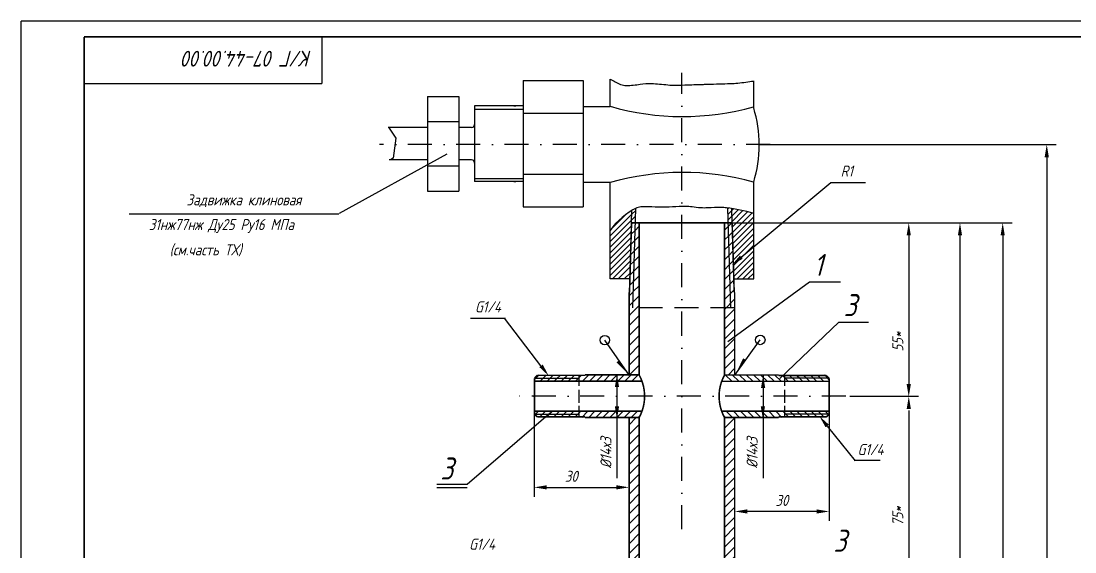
# Model space of a CAD drawing. Extents: x 57 to 1327, y 285 to 885.
# Drawn here: x 57.1 to 391.6, y 588.6 to 756.9 of the extents above; entities that cross this region are included whole.
import ezdxf
from ezdxf.enums import TextEntityAlignment as Align

# ---------------------------------------------------------------- set-up
doc = ezdxf.new("R2010")
doc.units = 0
doc.header["$LTSCALE"] = 0.6
doc.header["$MEASUREMENT"] = 0
doc.linetypes.add('DASHDOT', pattern=[25.4, 12.7, -6.35, 0, -6.35])
doc.linetypes.add('DASHED', pattern=[19.05, 12.7, -6.35])
doc.layers.get('0').update_dxf_attribs({"linetype": 'CONTINUOUS'})
doc.layers.get('DEFPOINTS').update_dxf_attribs({"linetype": 'CONTINUOUS'})
doc.styles.add('ROMANC', font='romanc', dxfattribs={"width": 0.8, "oblique": 15, "height": 3.5})
doc.dimstyles.get("Standard").update_dxf_attribs({"dimtxt": 0.18, "dimasz": 0.18, "dimexe": 0.18, "dimexo": 0.0625, "dimgap": 0.09, "dimtad": 0, "dimtih": 1, "dimtoh": 1, "dimdec": 4, "dimzin": 0, "dimdsep": 46, "dimtxsty": 'Standard', "dimcen": 0.09, "dimadec": 0, "dimazin": 0, "dimtfac": 1, "dimtdec": 4, "dimtofl": 0, "dimtmove": 0, "dimatfit": 3, "dimfxl": 0, "dimtolj": 1, "dimtzin": 0, "dimarcsym": 0})

# ---------------------------------------------------------------- blocks, each defined once
blk = doc.blocks.new('*D9')
at = {"color": 0, "linetype": 'ByBlock'}
for p, q in [((291.37, 717.78), (385.62, 717.78)), ((382.62, 713.78), (382.62, 367.51)), ((287.5, 363.51), (385.62, 363.51))]:
    blk.add_line(p, q, dxfattribs=at)
for points in [[(381.96, 713.78), (383.29, 713.78), (382.62, 717.78)], [(381.96, 367.51), (383.29, 367.51), (382.62, 363.51)]]:
    blk.add_solid(points, dxfattribs=at)
at = {"layer": 'DEFPOINTS', "color": 0, "linetype": 'ByBlock'}
for p in [(291.37, 717.78), (287.5, 363.51), (382.62, 363.51)]:
    blk.add_point(p, dxfattribs=at)
at = {"color": 0, "linetype": 'ByBlock', "style": 'ROMANC', "oblique": 15, "width": 0.8}
blk.add_text('~360', height=3.5, rotation=90, dxfattribs=at).set_placement((379.12, 540.64), align=Align.MIDDLE_CENTER)
blk = doc.blocks.new('*D10')
at = {"color": 0, "linetype": 'ByBlock'}
for p, q in [((266.82, 692.97), (358.09, 692.97)), ((355.09, 688.97), (355.09, 436.97)), ((266.82, 432.97), (358.09, 432.97))]:
    blk.add_line(p, q, dxfattribs=at)
for points in [[(354.42, 688.97), (355.76, 688.97), (355.09, 692.97)], [(354.42, 436.97), (355.76, 436.97), (355.09, 432.97)]]:
    blk.add_solid(points, dxfattribs=at)
at = {"layer": 'DEFPOINTS', "color": 0, "linetype": 'ByBlock'}
for p in [(266.82, 692.97), (266.82, 432.97), (355.09, 432.97)]:
    blk.add_point(p, dxfattribs=at)
at = {"color": 0, "linetype": 'ByBlock', "style": 'ROMANC', "oblique": 15, "width": 0.8}
blk.add_text('260*', height=3.5, rotation=90, dxfattribs=at).set_placement((351.59, 562.97), align=Align.MIDDLE_CENTER)
blk = doc.blocks.new('*X2')
at = {"color": 0}
for p, q in [((454.23, 645.96), (454.62, 646.34)), ((485, 645.3), (486.05, 646.34)), ((454.13, 642.72), (455.37, 643.96)), ((455.37, 643.96), (456.66, 645.24)), ((483.76, 644.05), (485, 645.3)), ((483.76, 640.91), (485.09, 642.25)), ((485.09, 642.25), (486.26, 643.41)), ((454.04, 639.48), (455.27, 640.72)), ((455.18, 637.48), (456.66, 638.96)), ((455.27, 640.72), (456.66, 642.1)), ((483.76, 637.77), (485.18, 639.19)), ((485.18, 639.19), (486.35, 640.36)), ((453.94, 636.24), (455.18, 637.48)), ((455.08, 634.24), (456.66, 635.81)), ((483.76, 634.62), (485.27, 636.14)), ((485.27, 636.14), (486.44, 637.31)), ((453.85, 633), (455.08, 634.24)), ((454.99, 631), (456.66, 632.67)), ((483.76, 631.48), (485.36, 633.09)), ((485.36, 633.09), (486.53, 634.25)), ((453.75, 629.76), (454.99, 631)), ((454.89, 627.76), (456.66, 629.53)), ((483.76, 628.34), (485.45, 630.03)), ((485.45, 630.03), (486.62, 631.2)), ((453.66, 626.53), (454.89, 627.76)), ((454.8, 624.52), (456.66, 626.38)), ((483.76, 625.2), (485.54, 626.98)), ((485.54, 626.98), (486.71, 628.15)), ((454.62, 624.34), (454.8, 624.52)), ((486.05, 624.34), (486.8, 625.09))]:
    blk.add_line(p, q, dxfattribs=at)
blk = doc.blocks.new('*D11')
at = {"color": 0, "linetype": 'ByBlock'}
for p, q in [((266.82, 692.97), (371.64, 692.97)), ((368.64, 688.97), (368.64, 391.97)), ((266.82, 387.97), (371.64, 387.97))]:
    blk.add_line(p, q, dxfattribs=at)
for points in [[(367.97, 688.97), (369.31, 688.97), (368.64, 692.97)], [(367.97, 391.97), (369.31, 391.97), (368.64, 387.97)]]:
    blk.add_solid(points, dxfattribs=at)
at = {"layer": 'DEFPOINTS', "color": 0, "linetype": 'ByBlock'}
for p in [(266.82, 692.97), (266.82, 387.97), (368.64, 387.97)]:
    blk.add_point(p, dxfattribs=at)
at = {"color": 0, "linetype": 'ByBlock', "style": 'ROMANC', "oblique": 15, "width": 0.8}
blk.add_text('305*', height=3.5, rotation=90, dxfattribs=at).set_placement((365.14, 540.47), align=Align.MIDDLE_CENTER)
blk = doc.blocks.new('*X7')
at = {"color": 0}
for p, q in [((483.78, 596.09), (483.76, 596.12)), ((486.03, 596.09), (484.03, 598.09)), ((488.27, 596.09), (486.27, 598.09)), ((490.52, 596.09), (488.52, 598.09)), ((492.76, 596.09), (490.76, 598.09)), ((495.01, 596.09), (493.01, 598.09)), ((497.25, 596.09), (495.25, 598.09)), ((499.5, 596.09), (497.5, 598.09)), ((501.74, 596.09), (499.74, 598.09)), ((503.99, 596.09), (502.12, 597.96)), ((506.23, 596.09), (504.37, 597.96)), ((506.96, 597.62), (506.61, 597.96)), ((507.53, 597.04), (506.96, 597.62)), ((508.48, 596.09), (507.53, 597.04)), ((509.77, 597.04), (508.86, 597.96)), ((510.72, 596.09), (509.77, 597.04)), ((512.02, 597.04), (511.1, 597.96)), ((512.97, 596.09), (512.02, 597.04)), ((514.26, 597.04), (513.35, 597.96)), ((515.21, 596.09), (514.26, 597.04)), ((516.51, 597.04), (515.45, 598.1)), ((516.96, 596.6), (516.51, 597.04)), ((486.3, 584.59), (484.3, 586.59)), ((488.55, 584.59), (486.55, 586.59)), ((490.79, 584.59), (488.79, 586.59)), ((493.04, 584.59), (491.04, 586.59)), ((495.28, 584.59), (493.28, 586.59)), ((497.53, 584.59), (495.53, 586.59)), ((499.77, 584.59), (497.77, 586.59)), ((501.96, 584.65), (500.02, 586.59)), ((504.05, 584.8), (502.26, 586.59)), ((506.3, 584.8), (504.51, 586.59)), ((506.96, 586.39), (506.75, 586.59)), ((507.7, 585.64), (506.96, 586.39)), ((508.54, 584.8), (507.7, 585.64)), ((509.95, 585.64), (509, 586.59)), ((510.79, 584.8), (509.95, 585.64)), ((512.19, 585.64), (511.24, 586.59)), ((513.03, 584.8), (512.19, 585.64)), ((514.44, 585.64), (513.49, 586.59)), ((515.28, 584.8), (514.44, 585.64)), ((516.68, 585.64), (515.73, 586.59)), ((516.82, 585.51), (516.68, 585.64)), ((484.06, 584.59), (483.76, 584.89))]:
    blk.add_line(p, q, dxfattribs=at)
blk = doc.blocks.new('*X4')
at = {"color": 0}
for p, q in [((453.46, 582.32), (455.73, 584.59)), ((453.46, 579.18), (456.66, 582.38)), ((483.76, 584.33), (484.02, 584.59)), ((483.76, 581.19), (486.96, 584.39)), ((453.46, 576.04), (456.66, 579.24)), ((483.76, 578.05), (486.96, 581.25)), ((453.46, 572.89), (456.66, 576.09)), ((483.76, 574.91), (486.96, 578.11)), ((453.46, 569.75), (456.66, 572.95)), ((483.76, 571.76), (486.96, 574.96)), ((453.46, 566.61), (456.66, 569.81)), ((483.76, 568.62), (486.96, 571.82)), ((483.76, 565.48), (486.96, 568.68)), ((453.46, 563.46), (456.66, 566.66)), ((483.76, 562.33), (486.96, 565.53)), ((453.46, 560.32), (456.66, 563.52)), ((483.76, 559.19), (486.96, 562.39)), ((453.46, 557.18), (456.66, 560.38)), ((483.76, 556.05), (486.96, 559.25)), ((453.46, 554.03), (456.66, 557.23)), ((483.76, 552.9), (486.96, 556.1)), ((453.46, 550.89), (456.66, 554.09)), ((483.76, 549.76), (486.96, 552.96)), ((453.46, 547.75), (456.66, 550.95)), ((483.76, 546.62), (486.96, 549.82)), ((453.46, 544.61), (456.66, 547.81)), ((483.76, 543.47), (486.96, 546.67)), ((453.46, 541.46), (456.66, 544.66)), ((483.76, 540.33), (486.96, 543.53)), ((453.46, 538.32), (456.66, 541.52)), ((483.76, 537.19), (486.96, 540.39)), ((453.46, 535.18), (456.66, 538.38)), ((453.46, 532.03), (456.66, 535.23)), ((483.76, 534.05), (486.96, 537.25)), ((453.46, 528.89), (456.66, 532.09)), ((483.76, 530.9), (486.96, 534.1)), ((453.46, 525.75), (456.66, 528.95)), ((483.76, 527.76), (486.96, 530.96)), ((453.95, 523.09), (456.66, 525.8)), ((483.76, 524.62), (486.96, 527.82)), ((485.38, 523.09), (486.96, 524.67))]:
    blk.add_line(p, q, dxfattribs=at)
blk = doc.blocks.new('*X3')
at = {"color": 0}
for p, q in [((453.46, 623.18), (454.62, 624.34)), ((453.46, 620.04), (456.66, 623.24)), ((483.76, 622.05), (486.05, 624.34)), ((483.76, 618.91), (486.96, 622.11)), ((453.9, 617.34), (456.66, 620.1)), ((485.33, 617.34), (486.96, 618.97)), ((453.46, 616.9), (453.9, 617.34)), ((453.46, 613.75), (456.66, 616.95)), ((483.76, 615.77), (485.33, 617.34)), ((483.76, 612.62), (486.96, 615.82)), ((453.46, 610.61), (456.66, 613.81)), ((483.76, 609.48), (486.96, 612.68)), ((453.46, 607.47), (456.66, 610.67)), ((483.76, 606.34), (486.96, 609.54)), ((453.46, 604.32), (456.66, 607.52)), ((483.76, 603.19), (486.96, 606.39)), ((453.46, 601.18), (456.66, 604.38)), ((483.76, 600.05), (486.96, 603.25)), ((453.51, 598.09), (456.66, 601.24)), ((484.94, 598.09), (486.96, 600.11))]:
    blk.add_line(p, q, dxfattribs=at)
blk = doc.blocks.new('*X0')
at = {"color": 0}
for p, q in [((1209.95, 1251.26), (1210.13, 1251.44)), ((1210.01, 1249.52), (1211.17, 1250.69)), ((1210.06, 1247.77), (1211.22, 1248.94)), ((1210.85, 1246.78), (1211.28, 1247.2))]:
    blk.add_line(p, q, dxfattribs=at)

msp = doc.modelspace()

# ---------------------------------------------------------------- linework, layer by layer
for p, q in [((651.1204, 756.9396), (57.1204, 756.9396)), ((57.1204, 336.9396), (57.1204, 756.9396)), ((216.494, 738.064), (235.494, 738.064)), ((216.494, 738.064), (216.494, 698.064)), ((235.494, 738.064), (235.494, 698.064)), ((244.079, 729.71178), (244.079, 738.562)), ((289.615, 729.45694), (289.615, 737.99945)), ((186.062, 733.064), (186.062, 703.064)), ((196.062, 733.064), (196.062, 703.064)), ((201.062, 730.064), (201.062, 706.064)), ((216.494, 730.064), (201.062, 730.064)), ((213.456, 730.064), (214.156, 730.064)), ((244.079, 729.71178), (235.494, 729.71178)), ((201.062, 729.05478), (216.494, 729.05478)), ((216.494, 727.774), (235.494, 727.774)), ((186.062, 723.194), (173.63459, 723.194)), ((200.062, 723.194), (196.062, 723.194)), ((158.182, 695.993), (192.35, 714.808)), ((186.062, 712.934), (173.93478, 712.934)), ((200.062, 712.934), (196.062, 712.934)), ((201.062, 707.07322), (216.494, 707.07322)), ((216.494, 706.064), (201.062, 706.064)), ((213.456, 706.064), (214.156, 706.064)), ((216.494, 708.354), (235.494, 708.354)), ((244.079, 705.72122), (235.494, 705.72122)), ((244.079, 675.198), (244.079, 705.72122)), ((285.68977, 682.08367), (314.065, 705.713)), ((289.615, 675.198), (289.615, 705.87706)), ((289.615, 704.001), (289.615, 705.87706)), ((314.065, 705.713), (325.072, 705.713)), ((91.46064, 695.83), (157.95833, 695.83)), ((216.494, 698.064), (235.494, 698.064)), ((250.85156, 692.974), (250.96627, 696.87112)), ((251.25735, 665.974), (252.18545, 697.50511)), ((282.37865, 665.974), (281.44581, 697.66605)), ((282.78444, 692.974), (282.65135, 697.49575)), ((250.131, 675.198), (244.079, 675.198)), ((281.375, 655.324), (307.371, 674.267)), ((283.563, 675.198), (289.615, 675.198)), ((307.371, 674.267), (317.119, 674.267)), ((199.737, 662.748), (210.803, 662.748)), ((222.41473, 647.24296), (210.56135, 662.69874)), ((297.941, 643.632), (316.692, 661.519)), ((316.692, 661.519), (326.068, 661.519)), ((250.25747, 644.53), (242.37694, 655.78338)), ((283.67435, 644.69252), (291.71225, 655.83404)), ((234.185, 641.254), (234.185, 644.765)), ((235.068, 644.6095), (235.068, 644.744)), ((253.268, 644.745), (253.268, 644.744)), ((298.568, 644.5895), (298.568, 644.724)), ((299.451, 641.254), (299.451, 644.765)), ((234.185, 635.871), (234.185, 640.016)), ((299.451, 635.871), (299.451, 640.016)), ((320.156, 637.974), (341.94, 637.974)), ((225.103, 632.778), (198.691, 609.984)), ((234.185, 631.265), (234.185, 634.943)), ((299.451, 631.265), (299.451, 634.943)), ((235.068, 631.244), (235.068, 631.4525)), ((298.568, 631.224), (298.568, 631.4325)), ((312.96636, 628.54764), (321.78818, 617.51273)), ((321.522, 617.768), (329.754, 617.768)), ((198.691, 609.984), (189.087, 609.984)), ((198.691, 608.984), (189.087, 608.984))]:
    msp.add_line(p, q)
at = {"linetype": 'DASHDOT'}
for p, q in [((266.818, 595.827), (266.818, 740.578)), ((294.857, 717.776), (170.874, 717.776)), ((318.882, 637.974), (214.626, 637.974))]:
    msp.add_line(p, q, dxfattribs=at)
at = {"linetype": 'Continuous'}
for p, q in [((186.062, 733.064), (196.062, 733.064)), ((186.062, 725.064), (196.062, 725.064)), ((186.062, 711.064), (196.062, 711.064)), ((186.062, 703.064), (196.062, 703.064)), ((220.068, 643.694), (234.185, 643.694)), ((313.568, 643.674), (299.451, 643.674)), ((220.068, 632.294), (234.185, 632.294)), ((313.568, 632.274), (299.451, 632.274))]:
    msp.add_line(p, q, dxfattribs=at)
at = {"color": 0}
for p, q in [((244.079, 688.826), (250.93115, 695.67815)), ((244.27872, 690.82176), (249.23491, 695.77796)), ((250.93115, 695.67815), (252.16808, 696.91508)), ((282.66937, 696.8835), (283.19586, 697.40998)), ((282.72072, 695.1388), (284.72193, 697.14001)), ((282.77208, 693.3941), (286.21181, 696.83384)), ((282.82343, 691.6494), (287.6674, 696.49338)), ((282.87479, 689.90471), (289.09038, 696.1203)), ((244.079, 687.02995), (250.87668, 693.82763)), ((250.87668, 693.82763), (252.11361, 695.06456)), ((251.8191, 692.974), (252.05914, 693.21404)), ((282.92614, 688.16001), (289.615, 694.84887)), ((282.97749, 686.41531), (289.615, 693.05282)), ((244.079, 685.2339), (250.82221, 691.97711)), ((244.079, 683.43784), (250.76775, 690.12659)), ((283.02885, 684.67062), (289.615, 691.25677)), ((283.0802, 682.92592), (289.615, 689.46072)), ((244.079, 681.64179), (250.71328, 688.27607)), ((244.079, 679.84574), (250.65881, 686.42555)), ((283.13156, 681.18122), (289.615, 687.66467)), ((283.18291, 679.43652), (289.615, 685.86861)), ((244.079, 678.04969), (250.60434, 684.57503)), ((244.079, 676.25364), (250.54987, 682.72451)), ((283.23426, 677.69183), (289.615, 684.07256)), ((283.28562, 675.94713), (289.615, 682.27651)), ((244.81941, 675.198), (250.4954, 680.87399)), ((246.61546, 675.198), (250.44093, 679.02347)), ((284.33254, 675.198), (289.615, 680.48046)), ((248.56546, 675.198), (250.38179, 677.01433)), ((286.12859, 675.198), (289.615, 678.68441)), ((287.78659, 675.198), (289.615, 677.02641)), ((220.068, 637.69311), (219.76711, 637.994)), ((220.068, 637.69311), (219.76711, 637.994)), ((313.568, 637.67311), (313.86889, 637.974))]:
    msp.add_line(p, q, dxfattribs=at)
at = {"color": 0, "linetype": 'ByBlock'}
for p, q in [((266.818, 692.974), (341.832, 692.974)), ((338.832, 688.974), (338.832, 641.44026)), ((246.232, 644.744), (246.232, 630.559)), ((292.608, 644.724), (292.608, 630.559)), ((219.92311, 639.549), (219.92311, 606.1)), ((313.568, 633.224), (313.568, 598.46)), ((338.832, 633.44026), (338.832, 566.52926)), ((246.232, 630.559), (246.232, 622.559)), ((292.608, 630.559), (292.608, 622.559)), ((246.232, 622.559), (246.232, 611.975)), ((283.568, 623.50578), (283.568, 598.46)), ((292.608, 622.559), (292.608, 611.975)), ((223.92311, 609.1), (246.72246, 609.1)), ((309.568, 601.46), (287.568, 601.46))]:
    msp.add_line(p, q, dxfattribs=at)
at = {"linetype": 'DASHED'}
msp.add_line((283.568, 665.974), (250.068, 665.974), dxfattribs=at)
for points, const_width in [([(646.4424, 751.9396), (77.1204, 751.9396)], 0.5), ([(77.1204, 341.9396), (77.1204, 751.9396)], 0.5), ([(152.6064, 737.0946), (152.6064, 752.0946)], 0.5), ([(152.6064, 737.0946), (77.2964, 737.0946)], 0.5), ([(250.204, 670.974), (250.85156, 692.974)], 0.5), ([(282.78444, 692.974), (250.85156, 692.974)], 0.5), ([(253.268, 644.744), (253.268, 692.974)], 0.5), ([(280.368, 644.724), (280.368, 692.974)], 0.5), ([(283.432, 670.974), (282.78444, 692.974)], 0.5), ([(250.068, 644.724), (250.068, 670.974)], 0.5), ([(283.568, 644.724), (283.568, 670.974)], 0.5), ([(220.068, 643.694), (220.9835, 644.6095)], 0.5), ([(220.068, 632.294), (220.068, 643.694)], 0.5), ([(220.068, 642.744), (254.17189, 642.744)], 0.5), ([(220.9835, 644.6095), (236.068, 644.6095)], 0.5), ([(235.068, 644.6095), (235.068, 644.744)], 0.5), ([(236.068, 644.744), (253.268, 644.744)], 0.5), ([(236.068, 644.6095), (236.068, 644.744)], 0.5), ([(313.568, 642.724), (279.46411, 642.724)], 0.5), ([(297.568, 644.724), (280.368, 644.724)], 0.5), ([(297.568, 644.5895), (297.568, 644.724)], 0.5), ([(312.6525, 644.5895), (297.568, 644.5895)], 0.5), ([(298.568, 644.5895), (298.568, 644.724)], 0.5), ([(313.568, 643.674), (312.6525, 644.5895)], 0.5), ([(313.568, 632.274), (313.568, 643.674)], 0.5), ([(220.068, 633.244), (254.17189, 633.244)], 0.5), ([(220.068, 632.294), (220.9095, 631.4525)], 0.5), ([(313.568, 633.224), (279.46411, 633.224)], 0.5), ([(313.568, 632.274), (312.7265, 631.4325)], 0.5), ([(220.9095, 631.4525), (236.068, 631.4525)], 0.5), ([(221.63066, 631.42872), (221.65427, 631.4525)], 0.25), ([(235.068, 631.244), (235.068, 631.4525)], 0.5), ([(236.068, 631.244), (236.068, 631.4525)], 0.5), ([(236.068, 631.244), (253.268, 631.244)], 0.5), ([(250.068, 570.088), (250.068, 631.281)], 0.5), ([(250.068, 569.724), (250.068, 631.224)], 0.5), ([(253.268, 569.687), (253.268, 631.244)], 0.5), ([(253.268, 569.937), (253.268, 631.244)], 0.5), ([(297.568, 631.224), (280.368, 631.224)], 0.5), ([(280.368, 569.813), (280.368, 631.224)], 0.5), ([(283.568, 569.724), (283.568, 631.224)], 0.5), ([(297.568, 631.224), (297.568, 631.4325)], 0.5), ([(312.7265, 631.4325), (297.568, 631.4325)], 0.5), ([(298.568, 631.224), (298.568, 631.4325)], 0.5), ([(312.00534, 631.40872), (311.98173, 631.4325)], 0.25)]:
    msp.add_lwpolyline(points, dxfattribs=dict(const_width=const_width))
for points, format in [([(244.088, 738.549, 0.045918802), (247.39909, 736.87127, 0.094430856), (249.184, 736.53, 0.043239217), (253.60181, 736.91003, -0.053521372), (257.18, 737.144, -0.018900221), (262.34162, 736.73309, 0.03681517), (265, 736.617, 0.000095628), (268.74369, 736.7299, 0.000072245), (273.699, 736.881, 0.000054977), (275.12616, 736.92488, 0.000011057), (282.222, 737.144, 0.018935644), (284.57592, 737.30611, 0.008816572), (289.603, 737.934)], "xyb"), ([(289.615, 695.97255, 0.039532469), (281.00212, 697.72197, 0.030036469), (279.389, 697.821, 0.01379802), (275.03936, 697.70642, -0.026226018), (272.749, 697.703, -0.028310418), (270.04718, 697.99472, 0.037564622), (268.006, 698.177, 0.018985559), (265.99684, 698.12878, -0.008914502), (261.722, 697.94, -0.019358492), (258.32638, 697.98214, 0.016130036), (254.252, 698.059, 0.103314017), (252.57024, 697.68418, 0.138254399), (244.079, 690.53274)], "xyb"), ([(250.25747, 644.53, 0, 1, 0), (246.48348, 649.06508, 1, 1, 0)], "xyseb"), ([(283.67435, 644.69252, 0, 1, 0), (286.717, 649.74745, 1, 1, 0)], "xyseb")]:
    msp.add_lwpolyline(points, format=format)
msp.add_lwpolyline([(173.755, 723.298), (176.061, 719.841), (175.196, 713.505), (174.332, 712.929)])
at = {"const_width": 0.5}
for points in [[(253.268, 644.744, -0.256890417), (253.268, 631.244, -0.256890417)], [(253.268, 644.744, -0.256890417), (253.268, 631.244, -0.256890417)], [(280.368, 644.724, 0.256890417), (280.368, 631.224, 0.256890417)]]:
    msp.add_lwpolyline(points, format="xyb", dxfattribs=at)
for centre in [(242.37694, 655.78338), (291.71225, 655.83404)]:
    msp.add_circle(centre, 1.5)
for centre, radius, start, end in [((267.06409, 809.78481), 83.10582, 253.9440327, 285.73684), ((250.963, 717.667), 40.41014, 343.0368361, 16.9631639), ((200.062, 724.194), 1, 270, 0), ((200.062, 711.934), 1, 0, 90), ((267.06409, 625.85719), 83.10582, 74.26316, 106.0559673)]:
    msp.add_arc(centre, radius, start, end)
at = {"color": 0, "linetype": 'ByBlock'}
for points in [[(338.16533, 688.974), (339.49867, 688.974), (338.832, 692.974)], [(245.56533, 640.868), (246.89867, 640.868), (246.232, 644.868)], [(291.94133, 640.602), (293.27467, 640.602), (292.608, 644.602)], [(338.16533, 641.81926), (339.49867, 641.81926), (338.832, 637.81926)], [(338.16533, 633.94526), (339.49867, 633.94526), (338.832, 637.94526)], [(245.56533, 634.759), (246.89867, 634.759), (246.232, 630.759)], [(291.87433, 634.8), (293.20767, 634.8), (292.541, 630.8)], [(223.92311, 609.76667), (223.92311, 608.43333), (219.92311, 609.1)], [(246.04746, 609.76667), (246.04746, 608.43333), (250.04746, 609.1)], [(287.568, 602.12667), (287.568, 600.79333), (283.568, 601.46)], [(309.568, 602.12667), (309.568, 600.79333), (313.568, 601.46)]]:
    msp.add_solid(points, dxfattribs=at)
for points in [[(286.11639, 681.57137), (285.26316, 682.59597), (282.616, 679.524)], [(222.67374, 648.02667), (221.61573, 647.21526), (224.57897, 644.44693)], [(312.44564, 628.13135), (313.48708, 628.96392), (310.46864, 631.67196)]]:
    msp.add_solid(points)
at = {"layer": 'DEFPOINTS', "color": 0, "linetype": 'ByBlock'}
for p in [(266.818, 692.974), (253.501, 644.895), (301.156, 643.7185), (310.71879, 643.7185), (311.04551, 643.7185), (338.832, 637.44026), (229.068, 631.368), (253.501, 630.895), (253.501, 630.895), (253.501, 630.895), (313.568, 630.458), (283.568, 623.50578), (283.568, 601.46)]:
    msp.add_point(p, dxfattribs=at)

# ---------------------------------------------------------------- block references
for name, p in [('*X0', (-928.503, -553.802)), ('*X2', (-203.388, 46.63)), ('*X3', (-203.388, 46.63)), ('*X7', (-203.388, 46.63)), ('*X4', (-203.388, 46.63))]:
    msp.add_blockref(name, p)
at = {"xscale": -1}
msp.add_blockref('*X7', (737.024, 46.65), dxfattribs=at)

# ---------------------------------------------------------------- texts
at = {"style": 'ROMANC', "oblique": 15, "width": 0.8}
msp.add_text('К/Г 07-44.00.00', height=5, rotation=180, dxfattribs=at).set_placement((149.4364, 747.5226))
at = {"color": 0, "linetype": 'ByBlock', "style": 'ROMANC', "oblique": 15, "width": 0.8}
for s, height, p in [('R1', 3.5, (319.16276, 709.405)), ('Задвижка клиновая', 3.5, (127.847, 700.268)), ('31нж77нж Ду25 Ру16 МПа', 3.5, (120.703, 692.426)), ('(см.часть ТХ)', 3.5, (115.688, 684.428)), ('1', 7, (310.10676, 679.639)), ('3', 7, (320.22076, 666.862)), ('G1/4', 3.5, (205.27176, 666.337)), ('G1/4', 3.5, (326.68676, 621.107)), ('3', 7, (192.21076, 615.069)), ('30', 3.5, (231.73179, 612.6)), ('30', 3.5, (298.568, 604.96)), ('3', 7, (316.98976, 592.162)), ('G1/4', 3.5, (203.40476, 591.083))]:
    msp.add_text(s, height=height, dxfattribs=at).set_placement(p, align=Align.MIDDLE_CENTER)
for s, p in [('55*', (335.332, 655.29613)), ('%%C14х3', (242.732, 620.06624)), ('%%C14х3', (289.108, 620.06624)), ('75*', (335.332, 599.98476))]:
    msp.add_text(s, height=3.5, rotation=90, dxfattribs=at).set_placement(p, align=Align.MIDDLE_CENTER)

# ---------------------------------------------------------------- dimensions: what is measured, and where the dimension line sits
for base, p1, p2, text, picture, middle in [((382.622, 363.506), (291.373, 717.776), (287.5, 363.506), '~360', '*D9', (379.122, 540.641)), ((355.091, 432.974), (266.818, 692.974), (266.818, 432.974), '260*', '*D10', (351.591, 562.974)), ((368.64, 387.974), (266.818, 692.974), (266.818, 387.974), '305*', '*D11', (365.14, 540.474))]:
    dim = msp.add_linear_dim(base=base, p1=p1, p2=p2, angle=90, text=text, dimstyle='Standard')
    dim.commit()
    dim.dimension.update_dxf_attribs({"geometry": picture, "text_midpoint": middle})

doc.saveas('drawing.dxf')
